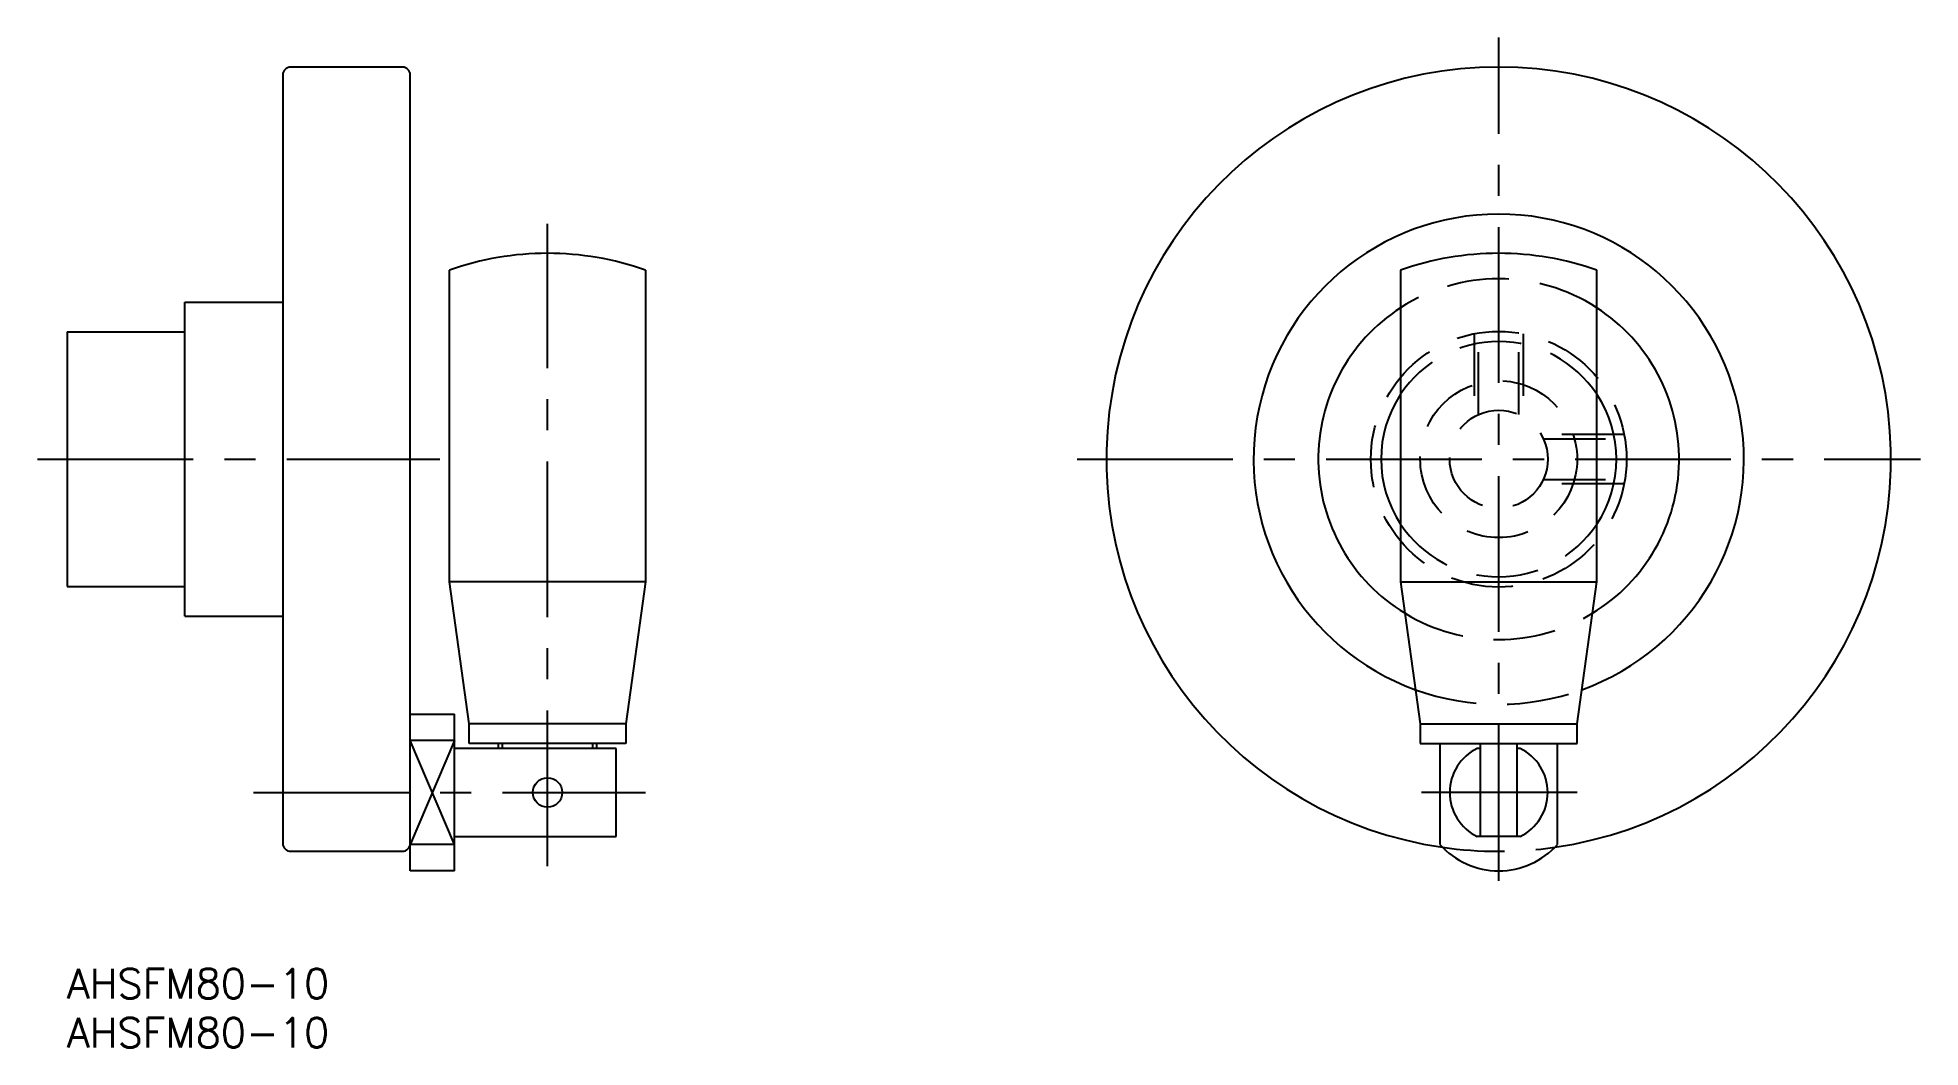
# Model space of a CAD drawing. Extents: x -3 to 189, y -8 to 95.
import ezdxf

# ---------------------------------------------------------------- set-up
doc = ezdxf.new("R2010")
doc.units = 0
doc.header["$LTSCALE"] = 0.5
doc.linetypes.add('CENTER', pattern=[50.8, 31.75, -6.35, 6.35, -6.35])
doc.linetypes.add('DASHED', pattern=[19.05, 12.7, -6.35])
for name, color, linetype in [('MSM_CENTER', 1, 'CENTER'), ('MSM_CONTINUOUS', 7, 'CONTINUOUS'), ('MSM_DASHED', 4, 'DASHED'), ('MSM_NARROW', 5, 'CONTINUOUS'), ('MSM_PART_NUMBER', 7, 'CONTINUOUS')]:
    doc.layers.add(name, color=color, linetype=linetype)
doc.styles.get("Standard").update_dxf_attribs({"font": 'txt.shx', "height": 3, "bigfont": 'bigfont.shx'})

# ---------------------------------------------------------------- blocks, each defined once
blk = doc.blocks.new('*U12')
at = {"layer": 'MSM_PART_NUMBER'}
blk.add_text('AHSFM80-10', height=3, dxfattribs=at).set_placement((0, -3))
blk = doc.blocks.new('*U13')
at = {"layer": 'MSM_PART_NUMBER'}
blk.add_text('AHSFM80-10', height=3, dxfattribs=at).set_placement((0, -8))

msp = doc.modelspace()

# ---------------------------------------------------------------- linework, layer by layer
at = {"layer": 'MSM_CENTER'}
for p, q in [((146, 9), (146, 95)), ((49, 10.5), (49, 76)), ((-3, 52), (38, 52)), ((103, 52), (189, 52)), ((19, 18), (59, 18)), ((154, 18), (138, 18))]:
    msp.add_line(p, q, dxfattribs=at)
at = {"layer": 'MSM_CONTINUOUS'}
for p, q in [((22, 91.2), (22, 12.8)), ((34.2, 92), (22.8, 92)), ((35, 10), (35, 91.2)), ((39, 39.5), (39, 71.28)), ((59, 71.28), (59, 39.5)), ((136, 71.28), (136, 39.5)), ((156, 39.5), (156, 71.28)), ((12, 36), (12, 68)), ((12, 68), (22, 68)), ((0, 65), (0, 39)), ((0, 65), (12, 65)), ((0, 39), (12, 39)), ((41, 25), (39, 39.5)), ((59, 39.5), (39, 39.5)), ((59, 39.5), (57, 25)), ((136, 39.5), (138, 25)), ((136, 39.5), (156, 39.5)), ((154, 25), (156, 39.5)), ((12, 36), (22, 36)), ((35, 26), (39.5, 26)), ((39.5, 10), (39.5, 26)), ((41, 23), (41, 25)), ((57, 25), (41, 25)), ((57, 25), (57, 23)), ((138, 25), (138, 23)), ((138, 25), (154, 25)), ((154, 23), (154, 25)), ((39.5, 23.29), (35, 23.29)), ((56, 22.5), (39.5, 22.5)), ((57, 23), (41, 23)), ((44, 22.5), (44, 23)), ((44.38, 23), (44.38, 22.5)), ((53.62, 22.5), (53.62, 23)), ((54, 23), (54, 22.5)), ((56, 13.5), (56, 22.5)), ((138, 23), (154, 23)), ((140, 23), (140, 12.71)), ((144.1, 22.5), (143.82, 22.5)), ((144.1, 23), (144.1, 13.5)), ((147.9, 13.5), (147.9, 23)), ((148.18, 22.5), (147.9, 22.5)), ((152, 12.71), (152, 23)), ((39.5, 13.5), (56, 13.5)), ((148.18, 13.5), (143.82, 13.5)), ((22.8, 12), (34.2, 12)), ((39.5, 12.71), (35, 12.71)), ((39.5, 10), (35, 10))]:
    msp.add_line(p, q, dxfattribs=at)
msp.add_circle((49, 18), 1.5, dxfattribs=at)
for centre, radius, start, end in [((22.8, 91.2), 0.8, 90, 180), ((34.2, 91.2), 0.8, 360, 90), ((146, 52), 40, 278.2282, 261.7718), ((146, 52), 25, 289.8289, 250.1711), ((49, 43.1), 29.9, 70.461, 109.539), ((146, 43.1), 29.9, 70.461, 109.539), ((146, 52), 18.4, 122.9207, 238.7142), ((146, 52), 18.4, 301.2858, 57.0793), ((146, 52), 12, 146.4427, 213.5573), ((146, 52), 12, 326.4427, 33.5573), ((146, 18), 5, 115.8419, 244.1581), ((146, 18), 5, 295.8419, 64.1581), ((22.8, 12.8), 0.8, 180, 270), ((34.2, 12.8), 0.8, 270, 0), ((146, 18), 8, 221.4096, 318.5904)]:
    msp.add_arc(centre, radius, start, end, dxfattribs=at)
at = {"layer": 'MSM_DASHED'}
for p, q in [((143.5, 64.8), (143.5, 56.33)), ((143.93, 56.55), (143.93, 64.87)), ((148.07, 56.55), (148.07, 64.87)), ((148.5, 64.8), (148.5, 56.33)), ((158.8, 54.5), (150.33, 54.5)), ((150.55, 54.07), (158.87, 54.07)), ((150.55, 49.93), (158.87, 49.93)), ((158.8, 49.5), (150.33, 49.5))]:
    msp.add_line(p, q, dxfattribs=at)
for radius in [13.04, 8, 5]:
    msp.add_circle((146, 52), radius, dxfattribs=at)
for radius, start, end in [(18.4, 57.0793, 122.9207), (12, 33.5573, 146.4427), (12, 213.5573, 326.4427), (18.4, 238.7142, 301.2858), (25, 250.1711, 289.8289), (40, 261.7718, 278.2282)]:
    msp.add_arc((146, 52), radius, start, end, dxfattribs=at)
at = {"layer": 'MSM_NARROW'}
for p, q in [((39.5, 12.71), (35, 23.29)), ((39.5, 23.29), (35, 12.71))]:
    msp.add_line(p, q, dxfattribs=at)

# ---------------------------------------------------------------- block references
at = {"layer": 'MSM_CONTINUOUS'}
for name in ['*U12', '*U13']:
    msp.add_blockref(name, (0, 0), dxfattribs=at)

doc.saveas('drawing.dxf')
